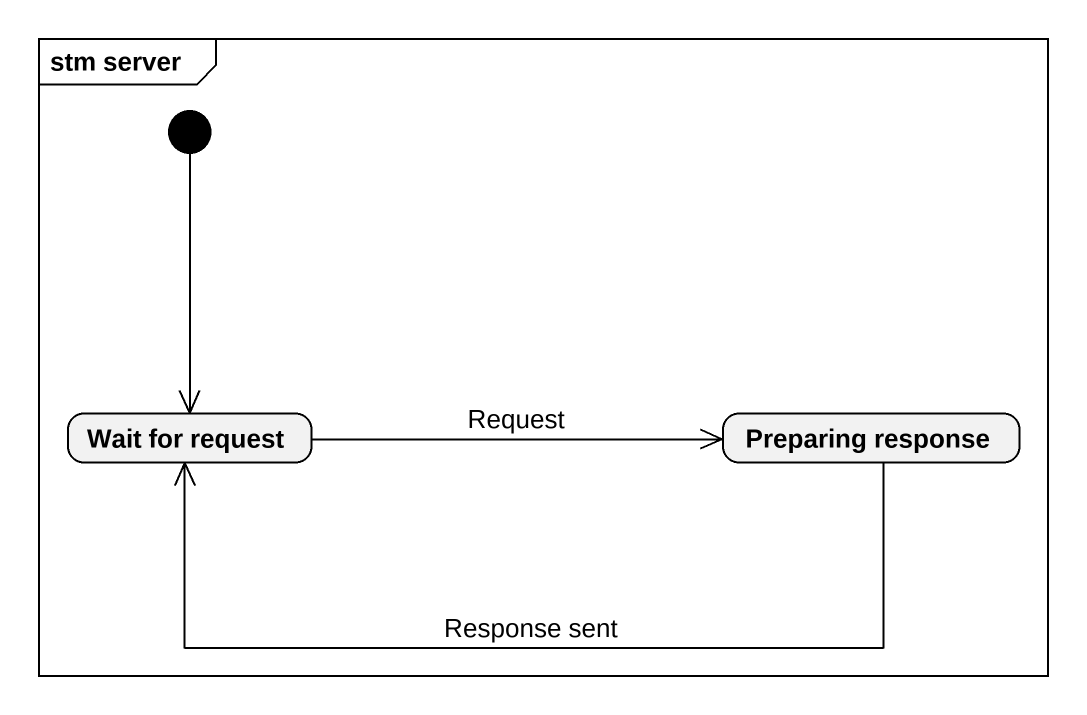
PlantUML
@startuml
mainframe stm server
hide empty description
state "Wait for request" as Wait_for_request
state "Preparing response" as Preparing_response
[*] --> Wait_for_request
Wait_for_request -right-> Preparing_response : Request
Preparing_response -left-> Wait_for_request : Response sent
@enduml
